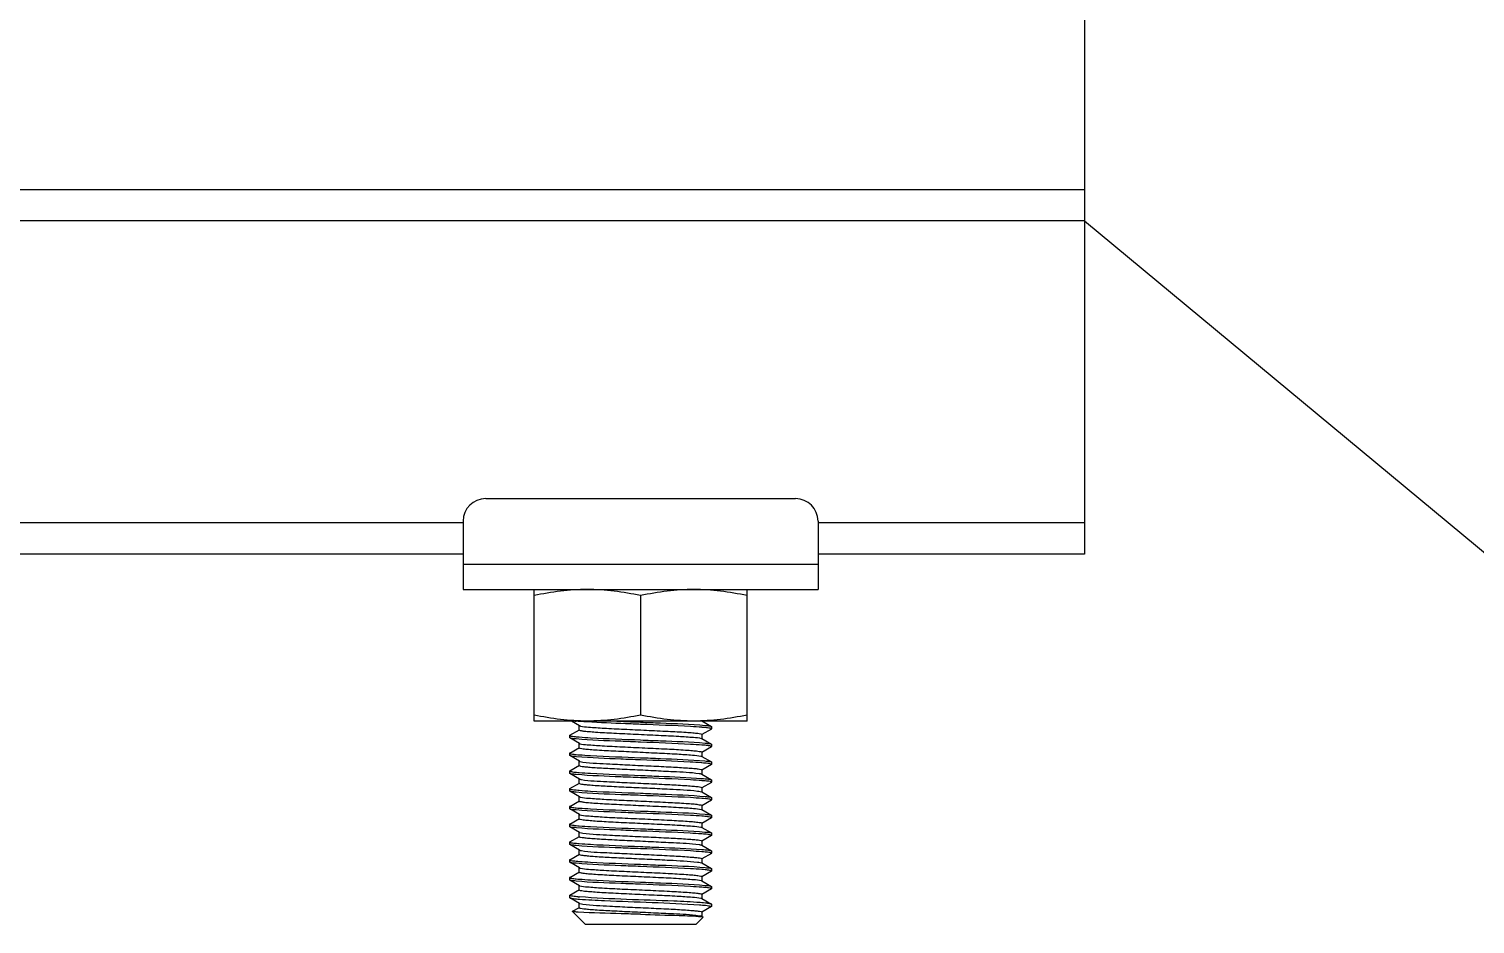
# Model space of a CAD drawing. Extents: x 27938 to 650306, y -92720 to 1524912.
# Drawn here: x 323085 to 324418, y 828680 to 829504 of the extents above; entities that cross this region are included whole.
import ezdxf

# ---------------------------------------------------------------- set-up
doc = ezdxf.new("R2010")
doc.units = 0
doc.header["$LTSCALE"] = 1000
doc.header["$MEASUREMENT"] = 0
doc.styles.get("Standard").update_dxf_attribs({"font": 'gbenor.shx', "bigfont": 'gbcbig.shx'})
doc.dimstyles.get("Standard").update_dxf_attribs({"dimtxt": 0.18, "dimasz": 0.18, "dimexe": 0.18, "dimexo": 0.0625, "dimgap": 0.09, "dimtad": 0, "dimtih": 1, "dimtoh": 1, "dimdec": 4, "dimzin": 0, "dimdsep": 46, "dimtxsty": 'Standard', "dimcen": 0.09, "dimadec": 0, "dimazin": 0, "dimtfac": 1, "dimtdec": 4, "dimtofl": 0, "dimtmove": 0, "dimatfit": 3, "dimfxl": 1, "dimtolj": 1, "dimtzin": 0, "dimarcsym": 0})

msp = doc.modelspace()

# ---------------------------------------------------------------- linework, layer by layer
at = {"color": 7}
msp.add_line((324058.1, 829662.3), (324058.1, 829020.4), dxfattribs=at)
for p, q in [((324058.1, 829355.7), (317301, 829355.7)), ((324058.1, 829327), (317301, 829327)), ((323506.3, 829071.4), (323791.7, 829071.4)), ((323485.4, 829049), (317873.4, 829049)), ((323485.4, 829050.6), (323485.4, 828987.7)), ((323812.5, 829050.6), (323812.5, 828987.7)), ((324058.1, 829049), (323812.5, 829049)), ((323485.4, 829020.4), (317873.4, 829020.4)), ((324058.1, 829020.4), (323812.5, 829020.4)), ((323485.4, 829011.2), (323812.5, 829011.2)), ((323485.4, 828987.7), (323812.5, 828987.7)), ((323550.9, 828866.6), (323550.9, 828987.7)), ((323649, 828982.1), (323649, 828872.2)), ((323747.1, 828866.6), (323747.1, 828987.7)), ((323747.1, 828866.6), (323550.9, 828866.6)), ((323592.6, 828862.3), (323585.2, 828866.6)), ((323592.4, 828858.5), (323592.4, 828862.5)), ((323705.4, 828866.8), (323714.2, 828861.7)), ((323714.2, 828861.7), (323714.4, 828861.5)), ((323714.2, 828859.3), (323714.4, 828859.5)), ((323714.4, 828861.5), (323714.4, 828859.5)), ((323583.7, 828853.5), (323583.6, 828853.3)), ((323583.6, 828853.3), (323583.6, 828851.3)), ((323583.7, 828851.1), (323583.6, 828851.3)), ((323583.7, 828853.5), (323592.6, 828858.7)), ((323592.6, 828846), (323583.7, 828851.1)), ((323592.4, 828842.1), (323592.4, 828846.2)), ((323714.2, 828859.3), (323705.4, 828854.2)), ((323705.4, 828850.5), (323714.2, 828845.4)), ((323705.5, 828854.4), (323705.5, 828850.3)), ((323583.7, 828837.2), (323583.6, 828837)), ((323583.6, 828837), (323583.6, 828834.9)), ((323583.7, 828834.8), (323583.6, 828834.9)), ((323583.7, 828837.2), (323592.6, 828842.3)), ((323592.6, 828829.6), (323583.7, 828834.8)), ((323592.6, 828846), (323592.9, 828845.8)), ((323714.2, 828842.9), (323705.4, 828837.8)), ((323705.4, 828834.1), (323714.2, 828829)), ((323705.5, 828838), (323705.5, 828833.9)), ((323714.2, 828845.4), (323714.4, 828845.2)), ((323714.2, 828842.9), (323714.4, 828843.1)), ((323714.4, 828845.2), (323714.4, 828843.1)), ((323583.7, 828820.8), (323583.6, 828820.6)), ((323583.6, 828820.6), (323583.6, 828818.6)), ((323583.7, 828820.8), (323592.6, 828826)), ((323592.4, 828825.8), (323592.4, 828829.8)), ((323705.5, 828828.1), (323705.1, 828828.2)), ((323714.2, 828826.6), (323705.4, 828821.5)), ((323705.5, 828821.7), (323705.5, 828817.6)), ((323714.2, 828829), (323714.4, 828828.8)), ((323714.2, 828826.6), (323714.4, 828826.8)), ((323714.4, 828828.8), (323714.4, 828826.8)), ((323583.7, 828818.4), (323583.6, 828818.6)), ((323592.6, 828813.3), (323583.7, 828818.4)), ((323583.7, 828804.5), (323592.6, 828809.6)), ((323592.4, 828809.4), (323592.4, 828813.5)), ((323705.4, 828817.8), (323714.2, 828812.6)), ((323714.2, 828810.2), (323705.4, 828805.1)), ((323714.2, 828812.6), (323714.4, 828812.5)), ((323714.2, 828810.2), (323714.4, 828810.4)), ((323714.4, 828812.5), (323714.4, 828810.4)), ((323583.7, 828804.5), (323583.6, 828804.3)), ((323583.6, 828804.3), (323583.6, 828802.2)), ((323583.7, 828802.1), (323583.6, 828802.2)), ((323592.6, 828796.9), (323583.7, 828802.1)), ((323583.7, 828788.1), (323592.6, 828793.2)), ((323592.4, 828793), (323592.4, 828797.1)), ((323705.1, 828801.5), (323705.4, 828801.4)), ((323705.4, 828801.4), (323714.2, 828796.3)), ((323714.2, 828793.9), (323705.4, 828788.7)), ((323705.5, 828805.3), (323705.5, 828801.2)), ((323714.2, 828796.3), (323714.4, 828796.1)), ((323714.2, 828793.9), (323714.4, 828794.1)), ((323714.4, 828796.1), (323714.4, 828794.1)), ((323583.7, 828788.1), (323583.6, 828787.9)), ((323583.6, 828787.9), (323583.6, 828785.9)), ((323583.7, 828785.7), (323583.6, 828785.9)), ((323592.6, 828780.6), (323583.7, 828785.7)), ((323592.4, 828776.7), (323592.4, 828780.8)), ((323592.6, 828780.6), (323592.9, 828780.4)), ((323705.4, 828785.1), (323714.2, 828779.9)), ((323705.5, 828789), (323705.5, 828784.9)), ((323714.2, 828779.9), (323714.4, 828779.8)), ((323714.4, 828779.8), (323714.4, 828777.7)), ((323583.7, 828771.8), (323583.6, 828771.6)), ((323583.6, 828771.6), (323583.6, 828769.5)), ((323583.7, 828769.4), (323583.6, 828769.5)), ((323583.7, 828771.8), (323592.6, 828776.9)), ((323592.6, 828764.2), (323583.7, 828769.4)), ((323714.2, 828777.5), (323705.4, 828772.4)), ((323705.4, 828768.7), (323714.2, 828763.6)), ((323705.5, 828772.6), (323705.5, 828768.5)), ((323714.2, 828777.5), (323714.4, 828777.7)), ((323583.7, 828755.4), (323583.6, 828755.2)), ((323583.6, 828755.2), (323583.6, 828753.2)), ((323583.7, 828753), (323583.6, 828753.2)), ((323583.7, 828755.4), (323592.6, 828760.5)), ((323592.6, 828747.9), (323583.7, 828753)), ((323592.4, 828760.3), (323592.4, 828764.4)), ((323705.5, 828762.7), (323705.1, 828762.8)), ((323714.2, 828761.2), (323705.4, 828756)), ((323705.5, 828756.2), (323705.5, 828752.2)), ((323714.2, 828763.6), (323714.4, 828763.4)), ((323714.2, 828761.2), (323714.4, 828761.4)), ((323714.4, 828763.4), (323714.4, 828761.4)), ((323583.7, 828739), (323592.6, 828744.2)), ((323592.4, 828744), (323592.4, 828748.1)), ((323705.4, 828752.4), (323714.2, 828747.2)), ((323714.2, 828744.8), (323705.4, 828739.7)), ((323705.5, 828739.9), (323705.5, 828735.8)), ((323714.2, 828747.2), (323714.4, 828747)), ((323714.2, 828744.8), (323714.4, 828745)), ((323714.4, 828747), (323714.4, 828745)), ((323583.7, 828739), (323583.6, 828738.9)), ((323583.6, 828738.9), (323583.6, 828736.8)), ((323583.7, 828736.6), (323583.6, 828736.8)), ((323592.6, 828731.5), (323583.7, 828736.6)), ((323583.7, 828722.7), (323592.6, 828727.8)), ((323592.4, 828727.6), (323592.4, 828731.7)), ((323705.1, 828736.1), (323705.4, 828736)), ((323705.4, 828736), (323714.2, 828730.9)), ((323714.2, 828728.5), (323705.4, 828723.3)), ((323714.2, 828730.9), (323714.4, 828730.7)), ((323714.2, 828728.5), (323714.4, 828728.6)), ((323714.4, 828730.7), (323714.4, 828728.6)), ((323583.7, 828722.7), (323583.6, 828722.5)), ((323583.6, 828722.5), (323583.6, 828720.5)), ((323583.7, 828720.3), (323583.6, 828720.5)), ((323592.6, 828715.1), (323583.7, 828720.3)), ((323592.4, 828711.3), (323592.4, 828715.4)), ((323592.6, 828715.1), (323592.9, 828715)), ((323705.4, 828719.6), (323714.2, 828714.5)), ((323705.5, 828723.5), (323705.5, 828719.4)), ((323714.2, 828714.5), (323714.4, 828714.3)), ((323714.4, 828714.3), (323714.4, 828712.3)), ((323583.6, 828706.2), (323583.7, 828706.3)), ((323583.6, 828706.2), (323583.6, 828704.1)), ((323583.6, 828704.1), (323583.7, 828703.9)), ((323583.7, 828706.3), (323592.6, 828711.5)), ((323592.6, 828698.8), (323583.7, 828703.9)), ((323584.2, 828705.8), (323583.9, 828705.9)), ((323714.2, 828712.1), (323705.4, 828707)), ((323705.4, 828703.3), (323714.2, 828698.2)), ((323705.5, 828707.2), (323705.5, 828703.1)), ((323714.2, 828712.1), (323714.4, 828712.3)), ((323586.3, 828691.5), (323592.6, 828695.1)), ((323586.3, 828691.4), (323586.3, 828691.5)), ((323597.9, 828679.8), (323586.3, 828691.4)), ((323592.4, 828694.9), (323592.4, 828699)), ((323704.9, 828686.6), (323705.7, 828686.5)), ((323714.2, 828695.8), (323705.4, 828690.6)), ((323705.5, 828690.8), (323705.5, 828686.7)), ((323706.4, 828686.3), (323706.5, 828686.2)), ((323714.4, 828698), (323714.2, 828698.2)), ((323714.2, 828695.8), (323714.4, 828695.9)), ((323714.4, 828698), (323714.4, 828695.9)), ((323597.9, 828679.8), (323700.1, 828679.8)), ((323700.1, 828679.8), (323706.5, 828686.2))]:
    msp.add_line(p, q)
for centre, radius, start, end in [((323506.3, 829050.6), 20.8, 90, 180), ((323791.7, 829050.6), 20.8, 0, 90), ((323600.8, 828984.5), 118.5, 264.0812, 264.633), ((323948.9, 836518.7), 7658.9, 267.56828, 267.75562), ((323691.4, 828680.6), 180.8, 84.5776, 85.5479), ((323607, 829037.4), 186, 264.6627, 265.5428), ((323606.8, 829018.5), 183.5, 264.6243, 265.5438), ((323594.2, 828849.4), 3.78, 250.9561, 252.0907), ((323702.4, 828825.9), 8.78, 75.6696, 76.5396), ((323691.1, 828660), 185.1, 84.6498, 85.5433), ((323607.3, 829008.7), 190, 264.7268, 265.5405), ((323691.5, 828632.9), 179.4, 84.5514, 85.5534), ((323606.9, 828987.9), 185.5, 264.6569, 265.5429), ((323691.4, 828615.2), 180.8, 84.5776, 85.5479), ((323607, 828971.9), 186, 264.6627, 265.5428), ((323594.2, 828784), 3.78, 250.9561, 252.0907), ((323606.8, 828953.1), 183.5, 264.6243, 265.5438), ((323702.4, 828760.5), 8.78, 75.6696, 76.5396), ((323691.1, 828594.6), 185.1, 84.6498, 85.5433), ((323607.3, 828943.3), 190, 264.7268, 265.5405), ((323691.5, 828567.5), 179.4, 84.5514, 85.5534), ((323606.9, 828922.4), 185.5, 264.6569, 265.5429), ((323691.4, 828549.8), 180.8, 84.5776, 85.5479), ((323607, 828906.5), 186, 264.6627, 265.5428), ((323594.2, 828718.6), 3.78, 250.9561, 252.0907), ((323691.1, 828529.1), 185.1, 84.6498, 85.5433), ((323610, 828925.2), 223.2, 265.186, 265.5314), ((323610.5, 828932.8), 228.8, 265.24, 265.547), ((323702.4, 828695), 8.78, 75.6696, 76.5396)]:
    msp.add_arc(centre, radius, start, end)
for points, knots in [([(323599.9, 828987.7), (323591.7, 828987.7), (323575.2, 828986.6), (323558.9, 828983.8), (323550.9, 828982.1)], [0, 0, 0, 0, 0.499234, 1, 1, 1, 1]), ([(323649, 828982.1), (323640.9, 828983.8), (323624.6, 828986.6), (323608.1, 828987.7), (323599.9, 828987.7)], [0, 0, 0, 0, 0.500766, 1, 1, 1, 1]), ([(323698, 828987.7), (323689.8, 828987.7), (323673.3, 828986.6), (323657.1, 828983.8), (323649, 828982.1)], [0, 0, 0, 0, 0.499234, 1, 1, 1, 1]), ([(323747.1, 828982.1), (323739, 828983.8), (323722.8, 828986.6), (323706.3, 828987.7), (323698, 828987.7)], [0, 0, 0, 0, 0.500766, 1, 1, 1, 1]), ([(323599.9, 828866.6), (323591.7, 828866.6), (323575.2, 828867.7), (323558.9, 828870.5), (323550.9, 828872.2)], [0, 0, 0, 0, 0.499234, 1, 1, 1, 1]), ([(323599.7, 828865.8), (323598.8, 828865.8), (323595.4, 828866.1), (323592.1, 828866.3), (323589.7, 828866.5)], [0, 0, 0, 0, 0.289844, 1, 1, 1, 1]), ([(323592.6, 828862.3), (323592.7, 828862.3), (323593, 828862.2), (323593.3, 828862.1), (323593.5, 828862)], [0, 0, 0, 0, 0.406881, 1, 1, 1, 1]), ([(323593.5, 828862), (323596, 828861.4), (323603.3, 828860.9), (323616.7, 828860), (323634.5, 828859.1), (323654.2, 828858.2), (323673.2, 828857.3), (323687.5, 828856.6), (323696.5, 828855.9), (323701.4, 828855.5), (323703.7, 828855), (323705.5, 828854.7), (323705.5, 828854.4)], [0, 0, 0, 0, 0.068576, 0.194029, 0.359725, 0.543506, 0.720761, 0.867753, 0.923531, 0.964877, 0.99049, 1, 1, 1, 1]), ([(323649, 828863.6), (323644.4, 828863.8), (323628, 828864.4), (323611.5, 828865.1), (323599.7, 828865.8)], [0, 0, 0, 0, 0.280726, 1, 1, 1, 1]), ([(323649, 828872.2), (323640.9, 828870.5), (323624.6, 828867.7), (323608.1, 828866.6), (323599.9, 828866.6)], [0, 0, 0, 0, 0.500766, 1, 1, 1, 1]), ([(323698, 828866.6), (323689.8, 828866.6), (323673.3, 828867.7), (323657.1, 828870.5), (323649, 828872.2)], [0, 0, 0, 0, 0.499234, 1, 1, 1, 1]), ([(323649, 828865.6), (323655.1, 828865.4), (323675, 828864.5), (323694.9, 828864), (323708.6, 828862.6)], [0, 0, 0, 0, 0.309919, 1, 1, 1, 1]), ([(323705.4, 828860.9), (323702, 828861.1), (323683.2, 828862.3), (323664.3, 828863), (323649, 828863.6)], [0, 0, 0, 0, 0.184493, 1, 1, 1, 1]), ([(323747.1, 828872.2), (323739, 828870.5), (323722.8, 828867.7), (323706.3, 828866.6), (323698, 828866.6)], [0, 0, 0, 0, 0.500766, 1, 1, 1, 1]), ([(323713.7, 828859.9), (323713.5, 828859.9), (323711.7, 828860.3), (323710, 828860.5), (323708.5, 828860.6)], [0, 0, 0, 0, 0.160696, 1, 1, 1, 1]), ([(323708.6, 828862.6), (323709.3, 828862.6), (323711.2, 828862.3), (323713.2, 828862.3), (323714.2, 828861.7)], [0, 0, 0, 0, 0.378482, 1, 1, 1, 1]), ([(323714.4, 828859.5), (323714.4, 828859.6), (323714.1, 828859.7), (323713.9, 828859.8), (323713.7, 828859.9)], [0, 0, 0, 0, 0.318595, 1, 1, 1, 1]), ([(323583.6, 828853.3), (323583.6, 828853.3), (323583.9, 828853.1), (323584.1, 828853), (323584.3, 828853)], [0, 0, 0, 0, 0.314295, 1, 1, 1, 1]), ([(323589.6, 828850.2), (323588.8, 828850.3), (323586.9, 828850.5), (323584.8, 828850.5), (323583.7, 828851.1)], [0, 0, 0, 0, 0.379133, 1, 1, 1, 1]), ([(323584.3, 828853), (323584.6, 828852.9), (323586.4, 828852.5), (323588.2, 828852.4), (323589.7, 828852.2)], [0, 0, 0, 0, 0.163341, 1, 1, 1, 1]), ([(323649, 828847.2), (323642.9, 828847.5), (323623.1, 828848.3), (323603.2, 828848.9), (323589.6, 828850.2)], [0, 0, 0, 0, 0.309073, 1, 1, 1, 1]), ([(323592.4, 828858.5), (323592.4, 828858.1), (323594.3, 828857.9), (323596.7, 828857.3), (323601.7, 828857), (323610.9, 828856.2), (323625.5, 828855.5), (323644.8, 828854.6), (323664.7, 828853.6), (323682.5, 828852.8), (323695.6, 828851.8), (323702.6, 828851.4), (323704.9, 828850.7)], [0, 0, 0, 0, 0.009703, 0.035887, 0.07813, 0.135078, 0.284815, 0.464601, 0.649729, 0.81476, 0.937049, 1, 1, 1, 1]), ([(323592.5, 828852), (323596, 828851.7), (323614.8, 828850.6), (323633.6, 828849.9), (323649, 828849.3)], [0, 0, 0, 0, 0.184553, 1, 1, 1, 1]), ([(323649, 828849.3), (323655.1, 828849), (323675, 828848.2), (323694.8, 828847.6), (323708.5, 828846.3)], [0, 0, 0, 0, 0.309586, 1, 1, 1, 1]), ([(323705.4, 828844.5), (323702, 828844.8), (323683.2, 828845.9), (323664.3, 828846.6), (323649, 828847.2)], [0, 0, 0, 0, 0.184541, 1, 1, 1, 1]), ([(323704.9, 828850.7), (323705, 828850.7), (323705.1, 828850.6), (323705.3, 828850.5), (323705.4, 828850.5)], [0, 0, 0, 0, 0.569522, 1, 1, 1, 1]), ([(323708.5, 828846.3), (323709.2, 828846.2), (323711.1, 828845.9), (323713.2, 828846), (323714.2, 828845.4)], [0, 0, 0, 0, 0.378727, 1, 1, 1, 1]), ([(323583.6, 828837), (323583.6, 828836.9), (323583.8, 828836.7), (323584, 828836.7), (323584.2, 828836.6)], [0, 0, 0, 0, 0.319254, 1, 1, 1, 1]), ([(323589.9, 828833.8), (323589.1, 828833.9), (323587, 828834.2), (323584.8, 828834.1), (323583.7, 828834.8)], [0, 0, 0, 0, 0.380051, 1, 1, 1, 1]), ([(323584.2, 828836.6), (323584.5, 828836.5), (323586.3, 828836.2), (323588.1, 828836), (323589.6, 828835.9)], [0, 0, 0, 0, 0.159053, 1, 1, 1, 1]), ([(323649, 828830.9), (323642.9, 828831.1), (323623.2, 828831.9), (323603.5, 828832.5), (323589.9, 828833.8)], [0, 0, 0, 0, 0.307895, 1, 1, 1, 1]), ([(323592.4, 828842.1), (323592.4, 828841.7), (323594.3, 828841.5), (323596.6, 828841), (323601.5, 828840.6), (323610.4, 828839.9), (323624.8, 828839.2), (323643.8, 828838.3), (323663.5, 828837.3), (323681.3, 828836.5), (323694.7, 828835.5), (323702, 828835), (323704.5, 828834.4)], [0, 0, 0, 0, 0.009517, 0.035128, 0.076492, 0.132277, 0.279305, 0.456588, 0.640385, 0.806077, 0.931494, 1, 1, 1, 1]), ([(323592.5, 828835.6), (323596, 828835.3), (323614.8, 828834.2), (323633.6, 828833.5), (323649, 828832.9)], [0, 0, 0, 0, 0.184509, 1, 1, 1, 1]), ([(323593, 828845.8), (323595.2, 828845.1), (323602.1, 828844.8), (323615.1, 828843.7), (323632.9, 828842.9), (323652.8, 828841.9), (323672.2, 828841), (323687, 828840.3), (323696.2, 828839.5), (323701.2, 828839.1), (323703.6, 828838.6), (323705.5, 828838.4), (323705.5, 828838)], [0, 0, 0, 0, 0.061098, 0.182334, 0.347135, 0.532706, 0.713328, 0.863975, 0.921317, 0.963856, 0.990226, 1, 1, 1, 1]), ([(323649, 828832.9), (323655.1, 828832.7), (323674.9, 828831.8), (323694.7, 828831.2), (323708.3, 828829.9)], [0, 0, 0, 0, 0.308784, 1, 1, 1, 1]), ([(323704.6, 828834.4), (323704.8, 828834.4), (323705, 828834.3), (323705.3, 828834.2), (323705.4, 828834.1)], [0, 0, 0, 0, 0.585672, 1, 1, 1, 1]), ([(323713.7, 828843.5), (323713.4, 828843.6), (323711.6, 828843.9), (323709.8, 828844.1), (323708.3, 828844.3)], [0, 0, 0, 0, 0.16229, 1, 1, 1, 1]), ([(323714.4, 828843.1), (323714.4, 828843.2), (323714.1, 828843.4), (323713.9, 828843.5), (323713.7, 828843.5)], [0, 0, 0, 0, 0.315177, 1, 1, 1, 1]), ([(323583.6, 828820.6), (323583.6, 828820.5), (323583.9, 828820.4), (323584.1, 828820.3), (323584.3, 828820.2)], [0, 0, 0, 0, 0.312916, 1, 1, 1, 1]), ([(323584.3, 828820.2), (323584.6, 828820.2), (323586.5, 828819.8), (323588.3, 828819.6), (323589.9, 828819.5)], [0, 0, 0, 0, 0.163149, 1, 1, 1, 1]), ([(323592.4, 828825.8), (323592.4, 828825.7), (323592.4, 828825.7), (323592.4, 828825.7), (323592.5, 828825.6)], [0, 0, 0, 0, 0.463467, 1, 1, 1, 1]), ([(323592.5, 828825.6), (323592.7, 828825.3), (323594.3, 828825.1), (323597.1, 828824.6), (323601.6, 828824.2), (323610.3, 828823.6), (323623.7, 828822.9), (323641.6, 828822), (323660.5, 828821.2), (323681, 828820), (323695, 828819.6), (323702.8, 828818.4)], [0, 0, 0, 0, 0.011937, 0.038615, 0.07957, 0.133598, 0.274096, 0.443272, 0.620779, 0.785256, 1, 1, 1, 1]), ([(323592.6, 828829.6), (323592.7, 828829.6), (323593.8, 828829.2), (323594.9, 828829.1), (323595.8, 828828.9)], [0, 0, 0, 0, 0.140461, 1, 1, 1, 1]), ([(323595.8, 828828.9), (323604.1, 828827.8), (323618.6, 828827.3), (323639.5, 828826.2), (323658.4, 828825.3), (323676.1, 828824.5), (323689.3, 828823.7), (323697.4, 828823.1), (323701.8, 828822.7), (323703.9, 828822.2), (323705.5, 828822), (323705.5, 828821.7)], [0, 0, 0, 0, 0.226556, 0.394464, 0.573122, 0.741029, 0.877994, 0.929534, 0.967621, 0.99116, 1, 1, 1, 1]), ([(323705.1, 828828.2), (323701.6, 828828.4), (323682.9, 828829.6), (323664.2, 828830.3), (323649, 828830.9)], [0, 0, 0, 0, 0.186017, 1, 1, 1, 1]), ([(323712.1, 828827.5), (323711.7, 828827.5), (323709.5, 828827.8), (323707.3, 828828), (323705.5, 828828.1)], [0, 0, 0, 0, 0.190958, 1, 1, 1, 1]), ([(323708.3, 828829.9), (323709.1, 828829.9), (323711, 828829.6), (323713.2, 828829.6), (323714.2, 828829)], [0, 0, 0, 0, 0.379378, 1, 1, 1, 1]), ([(323714.4, 828826.8), (323714.4, 828826.8), (323713.6, 828827.4), (323712.9, 828827.3), (323712.1, 828827.5)], [0, 0, 0, 0, 0.092798, 1, 1, 1, 1]), ([(323589.7, 828817.5), (323588.9, 828817.5), (323586.9, 828817.8), (323584.8, 828817.8), (323583.7, 828818.4)], [0, 0, 0, 0, 0.379419, 1, 1, 1, 1]), ([(323649, 828814.5), (323642.9, 828814.7), (323623.1, 828815.6), (323603.3, 828816.2), (323589.7, 828817.5)], [0, 0, 0, 0, 0.308711, 1, 1, 1, 1]), ([(323592.4, 828809.4), (323592.4, 828809.1), (323594, 828808.8), (323596.1, 828808.4), (323600.3, 828808), (323608.3, 828807.3), (323621.1, 828806.6), (323638.5, 828805.8), (323657.1, 828805), (323678.2, 828803.9), (323692.9, 828803.3), (323701.3, 828802.2)], [0, 0, 0, 0, 0.008683, 0.031763, 0.069103, 0.119686, 0.254361, 0.420111, 0.597552, 0.765912, 1, 1, 1, 1]), ([(323592.5, 828819.3), (323596, 828819), (323614.8, 828817.8), (323633.6, 828817.2), (323649, 828816.6)], [0, 0, 0, 0, 0.184619, 1, 1, 1, 1]), ([(323592.6, 828813.3), (323592.8, 828813.2), (323593.4, 828813), (323594.1, 828812.8), (323594.5, 828812.8)], [0, 0, 0, 0, 0.374139, 1, 1, 1, 1]), ([(323594.5, 828812.8), (323602.2, 828811.5), (323616.3, 828811.1), (323637, 828809.9), (323656.3, 828809.1), (323674.7, 828808.2), (323688.4, 828807.4), (323697, 828806.8), (323701.6, 828806.4), (323703.8, 828805.9), (323705.5, 828805.6), (323705.5, 828805.3)], [0, 0, 0, 0, 0.210773, 0.377666, 0.558838, 0.731273, 0.873076, 0.926648, 0.966309, 0.990838, 1, 1, 1, 1]), ([(323649, 828816.6), (323654.6, 828816.3), (323673.4, 828815.6), (323692.2, 828814.9), (323705.3, 828813.8)], [0, 0, 0, 0, 0.297814, 1, 1, 1, 1]), ([(323705.4, 828811.8), (323702, 828812.1), (323683.2, 828813.2), (323664.3, 828813.9), (323649, 828814.5)], [0, 0, 0, 0, 0.184504, 1, 1, 1, 1]), ([(323702.8, 828818.4), (323703.2, 828818.3), (323704, 828818.2), (323704.9, 828818.1), (323705.4, 828817.8)], [0, 0, 0, 0, 0.353551, 1, 1, 1, 1]), ([(323705.3, 828813.8), (323707.4, 828813.7), (323710.3, 828813.3), (323713.4, 828813.1), (323714.2, 828812.6)], [0, 0, 0, 0, 0.683777, 1, 1, 1, 1]), ([(323713.7, 828810.8), (323713.5, 828810.9), (323711.8, 828811.2), (323710, 828811.4), (323708.6, 828811.5)], [0, 0, 0, 0, 0.160861, 1, 1, 1, 1]), ([(323714.4, 828810.4), (323714.4, 828810.5), (323714.1, 828810.7), (323713.9, 828810.7), (323713.7, 828810.8)], [0, 0, 0, 0, 0.319044, 1, 1, 1, 1]), ([(323583.6, 828804.3), (323583.6, 828804.2), (323583.8, 828804), (323584.1, 828804), (323584.2, 828803.9)], [0, 0, 0, 0, 0.318137, 1, 1, 1, 1]), ([(323589.7, 828801.1), (323588.9, 828801.2), (323587, 828801.5), (323584.8, 828801.4), (323583.7, 828802.1)], [0, 0, 0, 0, 0.379512, 1, 1, 1, 1]), ([(323584.2, 828803.9), (323584.5, 828803.8), (323586.3, 828803.5), (323588.1, 828803.3), (323589.7, 828803.2)], [0, 0, 0, 0, 0.159502, 1, 1, 1, 1]), ([(323649, 828798.2), (323642.9, 828798.4), (323623.1, 828799.2), (323603.3, 828799.8), (323589.7, 828801.1)], [0, 0, 0, 0, 0.308641, 1, 1, 1, 1]), ([(323592.4, 828793), (323592.4, 828792.7), (323594.3, 828792.5), (323596.7, 828791.9), (323601.7, 828791.5), (323610.9, 828790.8), (323625.5, 828790.1), (323644.8, 828789.1), (323664.7, 828788.2), (323682.5, 828787.4), (323695.6, 828786.4), (323702.6, 828785.9), (323704.9, 828785.3)], [0, 0, 0, 0, 0.009703, 0.035887, 0.07813, 0.135078, 0.284815, 0.464601, 0.649729, 0.81476, 0.937049, 1, 1, 1, 1]), ([(323592.5, 828802.9), (323596, 828802.6), (323614.8, 828801.5), (323633.6, 828800.8), (323649, 828800.2)], [0, 0, 0, 0, 0.184538, 1, 1, 1, 1]), ([(323592.6, 828796.9), (323592.7, 828796.9), (323593, 828796.7), (323593.3, 828796.7), (323593.5, 828796.6)], [0, 0, 0, 0, 0.406881, 1, 1, 1, 1]), ([(323593.5, 828796.6), (323596, 828796), (323603.3, 828795.5), (323616.7, 828794.5), (323634.5, 828793.7), (323654.2, 828792.8), (323673.2, 828791.9), (323687.5, 828791.1), (323696.5, 828790.4), (323701.4, 828790.1), (323703.7, 828789.5), (323705.5, 828789.3), (323705.5, 828789)], [0, 0, 0, 0, 0.068576, 0.194029, 0.359725, 0.543506, 0.720761, 0.867753, 0.923531, 0.964877, 0.99049, 1, 1, 1, 1]), ([(323649, 828800.2), (323655.1, 828800), (323675, 828799.1), (323694.9, 828798.5), (323708.6, 828797.2)], [0, 0, 0, 0, 0.309919, 1, 1, 1, 1]), ([(323705.4, 828795.4), (323702, 828795.7), (323683.2, 828796.9), (323664.3, 828797.5), (323649, 828798.2)], [0, 0, 0, 0, 0.184493, 1, 1, 1, 1]), ([(323701.3, 828802.2), (323701.8, 828802.2), (323703, 828802), (323704.3, 828801.8), (323705.1, 828801.5)], [0, 0, 0, 0, 0.341642, 1, 1, 1, 1]), ([(323713.7, 828794.4), (323713.5, 828794.5), (323711.7, 828794.9), (323710, 828795), (323708.5, 828795.2)], [0, 0, 0, 0, 0.160696, 1, 1, 1, 1]), ([(323708.6, 828797.2), (323709.3, 828797.1), (323711.2, 828796.9), (323713.2, 828796.9), (323714.2, 828796.3)], [0, 0, 0, 0, 0.378482, 1, 1, 1, 1]), ([(323714.4, 828794.1), (323714.4, 828794.1), (323714.1, 828794.3), (323713.9, 828794.4), (323713.7, 828794.4)], [0, 0, 0, 0, 0.318595, 1, 1, 1, 1]), ([(323583.6, 828787.9), (323583.6, 828787.8), (323583.9, 828787.6), (323584.1, 828787.6), (323584.3, 828787.5)], [0, 0, 0, 0, 0.314295, 1, 1, 1, 1]), ([(323589.6, 828784.8), (323588.8, 828784.8), (323586.9, 828785.1), (323584.8, 828785.1), (323583.7, 828785.7)], [0, 0, 0, 0, 0.379133, 1, 1, 1, 1]), ([(323584.3, 828787.5), (323584.6, 828787.5), (323586.4, 828787.1), (323588.2, 828786.9), (323589.7, 828786.8)], [0, 0, 0, 0, 0.163341, 1, 1, 1, 1]), ([(323649, 828781.8), (323642.9, 828782), (323623.1, 828782.9), (323603.2, 828783.5), (323589.6, 828784.8)], [0, 0, 0, 0, 0.309073, 1, 1, 1, 1]), ([(323592.5, 828786.6), (323596, 828786.3), (323614.8, 828785.1), (323633.6, 828784.5), (323649, 828783.8)], [0, 0, 0, 0, 0.184553, 1, 1, 1, 1]), ([(323593, 828780.4), (323595.2, 828779.7), (323602.1, 828779.3), (323615.1, 828778.2), (323632.9, 828777.4), (323652.8, 828776.5), (323672.2, 828775.6), (323687, 828774.8), (323696.2, 828774.1), (323701.2, 828773.7), (323703.6, 828773.2), (323705.5, 828773), (323705.5, 828772.6)], [0, 0, 0, 0, 0.061098, 0.182334, 0.347135, 0.532706, 0.713328, 0.863975, 0.921317, 0.963856, 0.990226, 1, 1, 1, 1]), ([(323649, 828783.8), (323655.1, 828783.6), (323675, 828782.7), (323694.8, 828782.2), (323708.5, 828780.9)], [0, 0, 0, 0, 0.309586, 1, 1, 1, 1]), ([(323705.4, 828779.1), (323702, 828779.4), (323683.2, 828780.5), (323664.3, 828781.2), (323649, 828781.8)], [0, 0, 0, 0, 0.184541, 1, 1, 1, 1]), ([(323704.9, 828785.3), (323705, 828785.2), (323705.1, 828785.2), (323705.3, 828785.1), (323705.4, 828785.1)], [0, 0, 0, 0, 0.569522, 1, 1, 1, 1]), ([(323708.5, 828780.9), (323709.2, 828780.8), (323711.1, 828780.5), (323713.2, 828780.5), (323714.2, 828779.9)], [0, 0, 0, 0, 0.378727, 1, 1, 1, 1]), ([(323583.6, 828771.6), (323583.6, 828771.5), (323583.8, 828771.3), (323584, 828771.3), (323584.2, 828771.2)], [0, 0, 0, 0, 0.319254, 1, 1, 1, 1]), ([(323589.9, 828768.4), (323589.1, 828768.5), (323587, 828768.7), (323584.8, 828768.7), (323583.7, 828769.4)], [0, 0, 0, 0, 0.380051, 1, 1, 1, 1]), ([(323584.2, 828771.2), (323584.5, 828771.1), (323586.3, 828770.8), (323588.1, 828770.6), (323589.6, 828770.4)], [0, 0, 0, 0, 0.159053, 1, 1, 1, 1]), ([(323649, 828765.4), (323642.9, 828765.7), (323623.2, 828766.5), (323603.5, 828767.1), (323589.9, 828768.4)], [0, 0, 0, 0, 0.307895, 1, 1, 1, 1]), ([(323592.4, 828776.7), (323592.4, 828776.3), (323594.3, 828776.1), (323596.6, 828775.6), (323601.5, 828775.2), (323610.4, 828774.5), (323624.8, 828773.7), (323643.8, 828772.8), (323663.5, 828771.9), (323681.3, 828771.1), (323694.7, 828770.1), (323702, 828769.6), (323704.5, 828769)], [0, 0, 0, 0, 0.009517, 0.035128, 0.076492, 0.132277, 0.279305, 0.456588, 0.640385, 0.806077, 0.931494, 1, 1, 1, 1]), ([(323592.5, 828770.2), (323596, 828769.9), (323614.8, 828768.8), (323633.6, 828768.1), (323649, 828767.5)], [0, 0, 0, 0, 0.184509, 1, 1, 1, 1]), ([(323649, 828767.5), (323655.1, 828767.2), (323674.9, 828766.4), (323694.7, 828765.8), (323708.3, 828764.5)], [0, 0, 0, 0, 0.308784, 1, 1, 1, 1]), ([(323704.6, 828769), (323704.8, 828768.9), (323705, 828768.9), (323705.3, 828768.8), (323705.4, 828768.7)], [0, 0, 0, 0, 0.585672, 1, 1, 1, 1]), ([(323713.7, 828778.1), (323713.4, 828778.2), (323711.6, 828778.5), (323709.8, 828778.7), (323708.3, 828778.8)], [0, 0, 0, 0, 0.16229, 1, 1, 1, 1]), ([(323714.4, 828777.7), (323714.4, 828777.8), (323714.1, 828778), (323713.9, 828778), (323713.7, 828778.1)], [0, 0, 0, 0, 0.315177, 1, 1, 1, 1]), ([(323583.6, 828755.2), (323583.6, 828755.1), (323583.9, 828754.9), (323584.1, 828754.9), (323584.3, 828754.8)], [0, 0, 0, 0, 0.312916, 1, 1, 1, 1]), ([(323589.7, 828752), (323588.9, 828752.1), (323586.9, 828752.4), (323584.8, 828752.4), (323583.7, 828753)], [0, 0, 0, 0, 0.379419, 1, 1, 1, 1]), ([(323584.3, 828754.8), (323584.6, 828754.7), (323586.5, 828754.4), (323588.3, 828754.2), (323589.9, 828754.1)], [0, 0, 0, 0, 0.163149, 1, 1, 1, 1]), ([(323592.4, 828760.3), (323592.4, 828760.3), (323592.4, 828760.3), (323592.4, 828760.2), (323592.5, 828760.2)], [0, 0, 0, 0, 0.463467, 1, 1, 1, 1]), ([(323592.5, 828760.2), (323592.7, 828759.9), (323594.3, 828759.7), (323597.1, 828759.2), (323601.6, 828758.8), (323610.3, 828758.2), (323623.7, 828757.4), (323641.6, 828756.6), (323660.5, 828755.7), (323681, 828754.6), (323695, 828754.1), (323702.8, 828753)], [0, 0, 0, 0, 0.011937, 0.038615, 0.07957, 0.133598, 0.274096, 0.443272, 0.620779, 0.785256, 1, 1, 1, 1]), ([(323592.5, 828753.8), (323596, 828753.6), (323614.8, 828752.4), (323633.6, 828751.7), (323649, 828751.1)], [0, 0, 0, 0, 0.184619, 1, 1, 1, 1]), ([(323592.6, 828764.2), (323592.7, 828764.1), (323593.8, 828763.8), (323594.9, 828763.6), (323595.8, 828763.5)], [0, 0, 0, 0, 0.140461, 1, 1, 1, 1]), ([(323595.8, 828763.5), (323604.1, 828762.4), (323618.6, 828761.8), (323639.5, 828760.7), (323658.4, 828759.9), (323676.1, 828759), (323689.3, 828758.3), (323697.4, 828757.7), (323701.8, 828757.3), (323703.9, 828756.8), (323705.5, 828756.6), (323705.5, 828756.2)], [0, 0, 0, 0, 0.226556, 0.394464, 0.573122, 0.741029, 0.877994, 0.929534, 0.967621, 0.99116, 1, 1, 1, 1]), ([(323705.1, 828762.8), (323701.6, 828763), (323682.9, 828764.1), (323664.2, 828764.8), (323649, 828765.4)], [0, 0, 0, 0, 0.186017, 1, 1, 1, 1]), ([(323702.8, 828753), (323703.2, 828752.9), (323704, 828752.8), (323704.9, 828752.6), (323705.4, 828752.4)], [0, 0, 0, 0, 0.353551, 1, 1, 1, 1]), ([(323712.1, 828762), (323711.7, 828762.1), (323709.5, 828762.4), (323707.3, 828762.6), (323705.5, 828762.7)], [0, 0, 0, 0, 0.190958, 1, 1, 1, 1]), ([(323708.3, 828764.5), (323709.1, 828764.5), (323711, 828764.2), (323713.2, 828764.2), (323714.2, 828763.6)], [0, 0, 0, 0, 0.379378, 1, 1, 1, 1]), ([(323714.4, 828761.4), (323714.4, 828761.4), (323713.6, 828762), (323712.9, 828761.9), (323712.1, 828762)], [0, 0, 0, 0, 0.092798, 1, 1, 1, 1]), ([(323649, 828749.1), (323642.9, 828749.3), (323623.1, 828750.2), (323603.3, 828750.8), (323589.7, 828752)], [0, 0, 0, 0, 0.308711, 1, 1, 1, 1]), ([(323592.4, 828744), (323592.4, 828743.7), (323594, 828743.4), (323596.1, 828743), (323600.3, 828742.6), (323608.3, 828741.9), (323621.1, 828741.2), (323638.5, 828740.4), (323657.1, 828739.5), (323678.2, 828738.5), (323692.9, 828737.8), (323701.3, 828736.8)], [0, 0, 0, 0, 0.008683, 0.031763, 0.069103, 0.119686, 0.254361, 0.420111, 0.597552, 0.765912, 1, 1, 1, 1]), ([(323592.6, 828747.9), (323592.8, 828747.7), (323593.4, 828747.6), (323594.1, 828747.4), (323594.5, 828747.4)], [0, 0, 0, 0, 0.374139, 1, 1, 1, 1]), ([(323594.5, 828747.4), (323602.2, 828746), (323616.3, 828745.7), (323637, 828744.5), (323656.3, 828743.7), (323674.7, 828742.8), (323688.4, 828742), (323697, 828741.3), (323701.6, 828741), (323703.8, 828740.5), (323705.5, 828740.2), (323705.5, 828739.9)], [0, 0, 0, 0, 0.210773, 0.377666, 0.558838, 0.731273, 0.873076, 0.926648, 0.966309, 0.990838, 1, 1, 1, 1]), ([(323649, 828751.1), (323654.6, 828750.9), (323673.4, 828750.1), (323692.2, 828749.5), (323705.3, 828748.4)], [0, 0, 0, 0, 0.297814, 1, 1, 1, 1]), ([(323705.4, 828746.4), (323702, 828746.6), (323683.2, 828747.8), (323664.3, 828748.5), (323649, 828749.1)], [0, 0, 0, 0, 0.184504, 1, 1, 1, 1]), ([(323705.3, 828748.4), (323707.4, 828748.3), (323710.3, 828747.9), (323713.4, 828747.7), (323714.2, 828747.2)], [0, 0, 0, 0, 0.683777, 1, 1, 1, 1]), ([(323713.7, 828745.4), (323713.5, 828745.4), (323711.8, 828745.8), (323710, 828746), (323708.6, 828746.1)], [0, 0, 0, 0, 0.160861, 1, 1, 1, 1]), ([(323714.4, 828745), (323714.4, 828745.1), (323714.1, 828745.3), (323713.9, 828745.3), (323713.7, 828745.4)], [0, 0, 0, 0, 0.319044, 1, 1, 1, 1]), ([(323583.6, 828738.9), (323583.6, 828738.8), (323583.8, 828738.6), (323584.1, 828738.5), (323584.2, 828738.5)], [0, 0, 0, 0, 0.318137, 1, 1, 1, 1]), ([(323589.7, 828735.7), (323588.9, 828735.8), (323587, 828736), (323584.8, 828736), (323583.7, 828736.6)], [0, 0, 0, 0, 0.379512, 1, 1, 1, 1]), ([(323584.2, 828738.5), (323584.5, 828738.4), (323586.3, 828738), (323588.1, 828737.9), (323589.7, 828737.7)], [0, 0, 0, 0, 0.159502, 1, 1, 1, 1]), ([(323649, 828732.7), (323642.9, 828733), (323623.1, 828733.8), (323603.3, 828734.4), (323589.7, 828735.7)], [0, 0, 0, 0, 0.308641, 1, 1, 1, 1]), ([(323592.4, 828727.6), (323592.4, 828727.3), (323594.3, 828727), (323596.7, 828726.5), (323601.7, 828726.1), (323610.9, 828725.4), (323625.5, 828724.6), (323644.8, 828723.7), (323664.7, 828722.8), (323682.5, 828722), (323695.6, 828720.9), (323702.6, 828720.5), (323704.9, 828719.8)], [0, 0, 0, 0, 0.009703, 0.035887, 0.07813, 0.135078, 0.284815, 0.464601, 0.649729, 0.81476, 0.937049, 1, 1, 1, 1]), ([(323592.5, 828737.5), (323596, 828737.2), (323614.8, 828736.1), (323633.6, 828735.4), (323649, 828734.8)], [0, 0, 0, 0, 0.184538, 1, 1, 1, 1]), ([(323592.6, 828731.5), (323592.7, 828731.4), (323593, 828731.3), (323593.3, 828731.2), (323593.5, 828731.2)], [0, 0, 0, 0, 0.406881, 1, 1, 1, 1]), ([(323593.5, 828731.2), (323596, 828730.6), (323603.3, 828730.1), (323616.7, 828729.1), (323634.5, 828728.3), (323654.2, 828727.4), (323673.2, 828726.5), (323687.5, 828725.7), (323696.5, 828725), (323701.4, 828724.6), (323703.7, 828724.1), (323705.5, 828723.9), (323705.5, 828723.5)], [0, 0, 0, 0, 0.068576, 0.194029, 0.359725, 0.543506, 0.720761, 0.867753, 0.923531, 0.964877, 0.99049, 1, 1, 1, 1]), ([(323649, 828734.8), (323655.1, 828734.5), (323675, 828733.7), (323694.9, 828733.1), (323708.6, 828731.8)], [0, 0, 0, 0, 0.309919, 1, 1, 1, 1]), ([(323705.4, 828730), (323702, 828730.3), (323683.2, 828731.4), (323664.3, 828732.1), (323649, 828732.7)], [0, 0, 0, 0, 0.184493, 1, 1, 1, 1]), ([(323701.3, 828736.8), (323701.8, 828736.8), (323703, 828736.6), (323704.3, 828736.4), (323705.1, 828736.1)], [0, 0, 0, 0, 0.341642, 1, 1, 1, 1]), ([(323713.7, 828729), (323713.5, 828729.1), (323711.7, 828729.4), (323710, 828729.6), (323708.5, 828729.8)], [0, 0, 0, 0, 0.160696, 1, 1, 1, 1]), ([(323708.6, 828731.8), (323709.3, 828731.7), (323711.2, 828731.5), (323713.2, 828731.5), (323714.2, 828730.9)], [0, 0, 0, 0, 0.378482, 1, 1, 1, 1]), ([(323714.4, 828728.6), (323714.4, 828728.7), (323714.1, 828728.9), (323713.9, 828729), (323713.7, 828729)], [0, 0, 0, 0, 0.318595, 1, 1, 1, 1]), ([(323583.6, 828722.5), (323583.6, 828722.4), (323583.9, 828722.2), (323584.1, 828722.2), (323584.3, 828722.1)], [0, 0, 0, 0, 0.314295, 1, 1, 1, 1]), ([(323589.6, 828719.3), (323588.8, 828719.4), (323586.9, 828719.7), (323584.8, 828719.7), (323583.7, 828720.3)], [0, 0, 0, 0, 0.379133, 1, 1, 1, 1]), ([(323584.3, 828722.1), (323584.6, 828722), (323586.4, 828721.7), (323588.2, 828721.5), (323589.7, 828721.4)], [0, 0, 0, 0, 0.163341, 1, 1, 1, 1]), ([(323649, 828716.4), (323642.9, 828716.6), (323623.1, 828717.5), (323603.2, 828718), (323589.6, 828719.3)], [0, 0, 0, 0, 0.309073, 1, 1, 1, 1]), ([(323592.5, 828721.1), (323596, 828720.9), (323614.8, 828719.7), (323633.6, 828719), (323649, 828718.4)], [0, 0, 0, 0, 0.184553, 1, 1, 1, 1]), ([(323593, 828715), (323595.2, 828714.3), (323602.1, 828713.9), (323615.1, 828712.8), (323632.9, 828712), (323652.8, 828711.1), (323672.2, 828710.2), (323687, 828709.4), (323696.2, 828708.7), (323701.2, 828708.3), (323703.6, 828707.8), (323705.5, 828707.5), (323705.5, 828707.2)], [0, 0, 0, 0, 0.061098, 0.182334, 0.347135, 0.532706, 0.713328, 0.863975, 0.921317, 0.963856, 0.990226, 1, 1, 1, 1]), ([(323649, 828718.4), (323655.1, 828718.2), (323675, 828717.3), (323694.8, 828716.8), (323708.5, 828715.4)], [0, 0, 0, 0, 0.309586, 1, 1, 1, 1]), ([(323705.4, 828713.7), (323702, 828713.9), (323683.2, 828715.1), (323664.3, 828715.8), (323649, 828716.4)], [0, 0, 0, 0, 0.184541, 1, 1, 1, 1]), ([(323704.9, 828719.8), (323705, 828719.8), (323705.1, 828719.8), (323705.3, 828719.7), (323705.4, 828719.6)], [0, 0, 0, 0, 0.569522, 1, 1, 1, 1]), ([(323713.7, 828712.7), (323713.4, 828712.8), (323711.6, 828713.1), (323709.8, 828713.3), (323708.3, 828713.4)], [0, 0, 0, 0, 0.16229, 1, 1, 1, 1]), ([(323708.5, 828715.4), (323709.2, 828715.4), (323711.1, 828715.1), (323713.2, 828715.1), (323714.2, 828714.5)], [0, 0, 0, 0, 0.378727, 1, 1, 1, 1]), ([(323583.9, 828705.9), (323583.8, 828705.9), (323583.7, 828706), (323583.6, 828706.1), (323583.6, 828706.2)], [0, 0, 0, 0, 0.649818, 1, 1, 1, 1]), ([(323583.7, 828703.9), (323583.8, 828703.9), (323584.2, 828703.7), (323584.6, 828703.6), (323584.8, 828703.6)], [0, 0, 0, 0, 0.390582, 1, 1, 1, 1]), ([(323591.5, 828704.9), (323590.6, 828704.9), (323588.2, 828705.2), (323585.7, 828705.3), (323584.2, 828705.8)], [0, 0, 0, 0, 0.350995, 1, 1, 1, 1]), ([(323584.8, 828703.6), (323585.2, 828703.5), (323587.3, 828703.2), (323589.5, 828703), (323591.3, 828702.8)], [0, 0, 0, 0, 0.173481, 1, 1, 1, 1]), ([(323592.4, 828711.3), (323592.4, 828710.9), (323594.3, 828710.7), (323596.6, 828710.2), (323601.5, 828709.8), (323610.4, 828709.1), (323624.8, 828708.3), (323643.8, 828707.4), (323663.5, 828706.5), (323681.3, 828705.7), (323694.7, 828704.7), (323702, 828704.2), (323704.5, 828703.6)], [0, 0, 0, 0, 0.009517, 0.035128, 0.076492, 0.132277, 0.279305, 0.456588, 0.640385, 0.806077, 0.931494, 1, 1, 1, 1]), ([(323592.6, 828702.7), (323600.3, 828702.1), (323637.3, 828700.3), (323674.2, 828699.6), (323703.4, 828697.5)], [0, 0, 0, 0, 0.208808, 1, 1, 1, 1]), ([(323703.9, 828699.5), (323695.8, 828700.1), (323658.7, 828701.9), (323621.6, 828702.5), (323592.7, 828704.8)], [0, 0, 0, 0, 0.218132, 1, 1, 1, 1]), ([(323704.6, 828703.6), (323704.8, 828703.5), (323705, 828703.4), (323705.3, 828703.3), (323705.4, 828703.3)], [0, 0, 0, 0, 0.585672, 1, 1, 1, 1]), ([(323714.4, 828712.3), (323714.4, 828712.4), (323714.1, 828712.6), (323713.9, 828712.6), (323713.7, 828712.7)], [0, 0, 0, 0, 0.315177, 1, 1, 1, 1]), ([(323586.8, 828691.2), (323586.6, 828691.2), (323586.5, 828691.3), (323586.3, 828691.3), (323586.3, 828691.4)], [0, 0, 0, 0, 0.644165, 1, 1, 1, 1]), ([(323591.6, 828690.7), (323591.1, 828690.8), (323589.4, 828690.9), (323587.8, 828691), (323586.8, 828691.2)], [0, 0, 0, 0, 0.347295, 1, 1, 1, 1]), ([(323649, 828688.8), (323643, 828688.9), (323623.9, 828689.5), (323604.8, 828689.9), (323591.6, 828690.7)], [0, 0, 0, 0, 0.310462, 1, 1, 1, 1]), ([(323592.4, 828694.9), (323592.4, 828694.9), (323592.4, 828694.9), (323592.4, 828694.8), (323592.5, 828694.8)], [0, 0, 0, 0, 0.463467, 1, 1, 1, 1]), ([(323592.5, 828694.8), (323592.7, 828694.5), (323594.3, 828694.3), (323597.1, 828693.8), (323601.6, 828693.4), (323610.3, 828692.7), (323623.7, 828692), (323641.6, 828691.1), (323660.5, 828690.3), (323681, 828689.2), (323695, 828688.7), (323702.8, 828687.5)], [0, 0, 0, 0, 0.011937, 0.038615, 0.07957, 0.133598, 0.274096, 0.443272, 0.620779, 0.785256, 1, 1, 1, 1]), ([(323592.6, 828698.8), (323592.7, 828698.7), (323593.8, 828698.3), (323594.9, 828698.2), (323595.8, 828698.1)], [0, 0, 0, 0, 0.140461, 1, 1, 1, 1]), ([(323595.8, 828698.1), (323604.1, 828697), (323618.6, 828696.4), (323639.5, 828695.3), (323658.4, 828694.5), (323676.1, 828693.6), (323689.3, 828692.9), (323697.4, 828692.2), (323701.8, 828691.9), (323703.9, 828691.4), (323705.5, 828691.1), (323705.5, 828690.8)], [0, 0, 0, 0, 0.226556, 0.394464, 0.573122, 0.741029, 0.877994, 0.929534, 0.967621, 0.99116, 1, 1, 1, 1]), ([(323649, 828688.8), (323660.8, 828688.5), (323679.5, 828687.7), (323698.2, 828687.4), (323704.9, 828686.6)], [0, 0, 0, 0, 0.636179, 1, 1, 1, 1]), ([(323702.8, 828687.5), (323703.2, 828687.5), (323704, 828687.3), (323704.9, 828687.2), (323705.4, 828686.9)], [0, 0, 0, 0, 0.353551, 1, 1, 1, 1]), ([(323703.4, 828697.5), (323704.2, 828697.4), (323707, 828697.2), (323709.7, 828697), (323711.6, 828696.7)], [0, 0, 0, 0, 0.307232, 1, 1, 1, 1]), ([(323711.8, 828698.7), (323711.3, 828698.8), (323708.7, 828699.1), (323706, 828699.3), (323703.9, 828699.5)], [0, 0, 0, 0, 0.189241, 1, 1, 1, 1]), ([(323705.7, 828686.5), (323705.9, 828686.5), (323706.1, 828686.4), (323706.4, 828686.4), (323706.4, 828686.3)], [0, 0, 0, 0, 0.624047, 1, 1, 1, 1]), ([(323711.6, 828696.7), (323712.3, 828696.6), (323713, 828696.4), (323714.4, 828696.2), (323714.4, 828695.9)], [0, 0, 0, 0, 0.726573, 1, 1, 1, 1]), ([(323714.2, 828698.2), (323714.1, 828698.2), (323713.4, 828698.5), (323712.5, 828698.6), (323711.8, 828698.7)], [0, 0, 0, 0, 0.144741, 1, 1, 1, 1])]:
    msp.add_open_spline(points, degree=3, knots=knots)

# ---------------------------------------------------------------- leaders
msp.add_leader([(324058.1, 829327), (324597.2, 828880)], dimstyle='Standard', override={"dimgap": 20})

doc.saveas('drawing.dxf')
